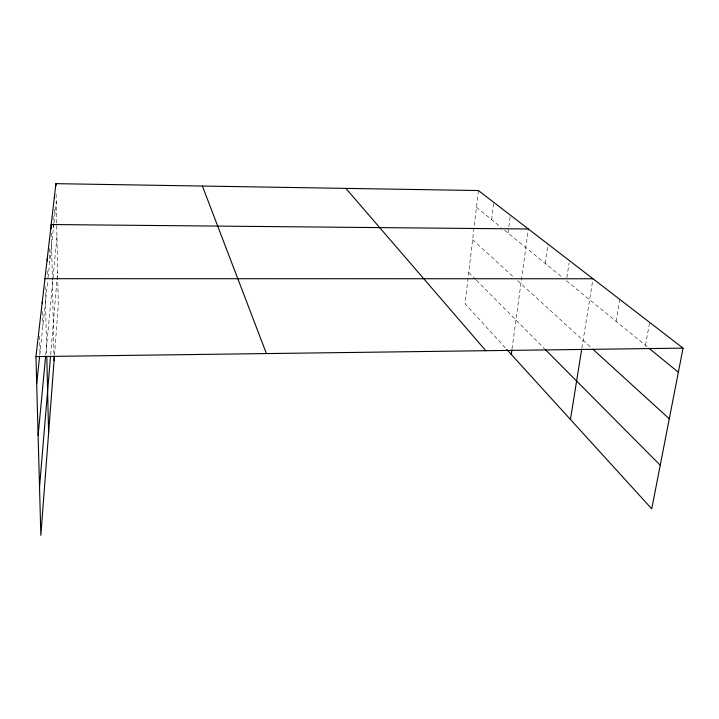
<?xml version="1.0" encoding="UTF-8"?>
<svg xmlns="http://www.w3.org/2000/svg" width="719" height="719" viewBox="0 0 719 719"><rect width="100%" height="100%" fill="white"/><g stroke="black" fill="none" stroke-linecap="round" stroke-linejoin="round"><path stroke-width="0.54" stroke-dasharray="3.6 2.7" d="M54.509 355.213L58.275 305.476L57.763 278.702M50.681 354.575L56.918 280.401M57.008 279.358L57.628 272.007M45.719 355.204L52.963 278.711M53.071 277.642L56.945 236.731M39.752 355.096L47.742 280.85M48.101 277.507L53.898 223.645M54.024 222.539L56.262 201.68M478.432 190.544L465.058 303.67L505.978 348.643M491.625 219.637L493.755 202.354M508.018 233.037L510.346 215.125M512.027 348.904L528.348 228.993M545.2 263.415L547.968 244.101M566.86 277.552L569.097 262.741M581.887 348.05L592.977 278.765M616.075 321.339L619.805 299.428M645.473 345.363L649.643 322.409M476.454 207.243L501.116 227.393M504.567 230.215L562.986 277.956M566.374 280.725L647.208 346.783M472.617 239.751L514.274 277.678M517.59 280.689L591.422 347.897M468.743 272.528L475.627 279.457M476.391 280.221L544.49 348.742M39.554 336.249L39.985 352.903M45.126 286.387L46.762 355.375M42.547 311.516L42.897 325.851M49.485 248.603L49.782 261.941M47.517 270.919L47.67 277.534M53.044 216.185L53.179 222.665M53.197 223.744L53.305 229.145M51.373 233.064L52.361 279.583M52.388 280.707L53.97 355.294M56.118 194.265L56.711 224.679M56.729 225.775L57.736 277.588M54.743 209.328L54.851 214.828"/><path stroke-width="1.08" d="M54.419 356.327L40.848 535.34L35.95 356.588L55.911 183.66L478.432 190.544L683.05 348.131L651.738 508.818L506.733 349.47M39.527 487.051L50.501 356.705M38.116 435.48L45.621 356.291M36.687 383.56L39.635 356.193M511.263 354.449L511.874 350.009M570.446 419.492L581.707 349.146M35.95 356.588L683.05 348.131M44.946 278.693L592.977 278.765M528.348 228.993L51.193 224.535L51.283 228.804M648.933 348.194L678.35 372.235M593.076 349.416L669.281 418.782M545.263 349.515L660.24 465.202M345.875 188.387L485.792 350.71M202.399 186.05L266.425 353.577M46.789 356.489L48.604 433.108M42.304 301.594L42.358 303.795M47.238 258.786L47.292 260.997M53.997 356.39L54.087 360.767M55.911 183.66L55.956 185.781M54.473 196.125L54.518 198.327"/></g></svg>
